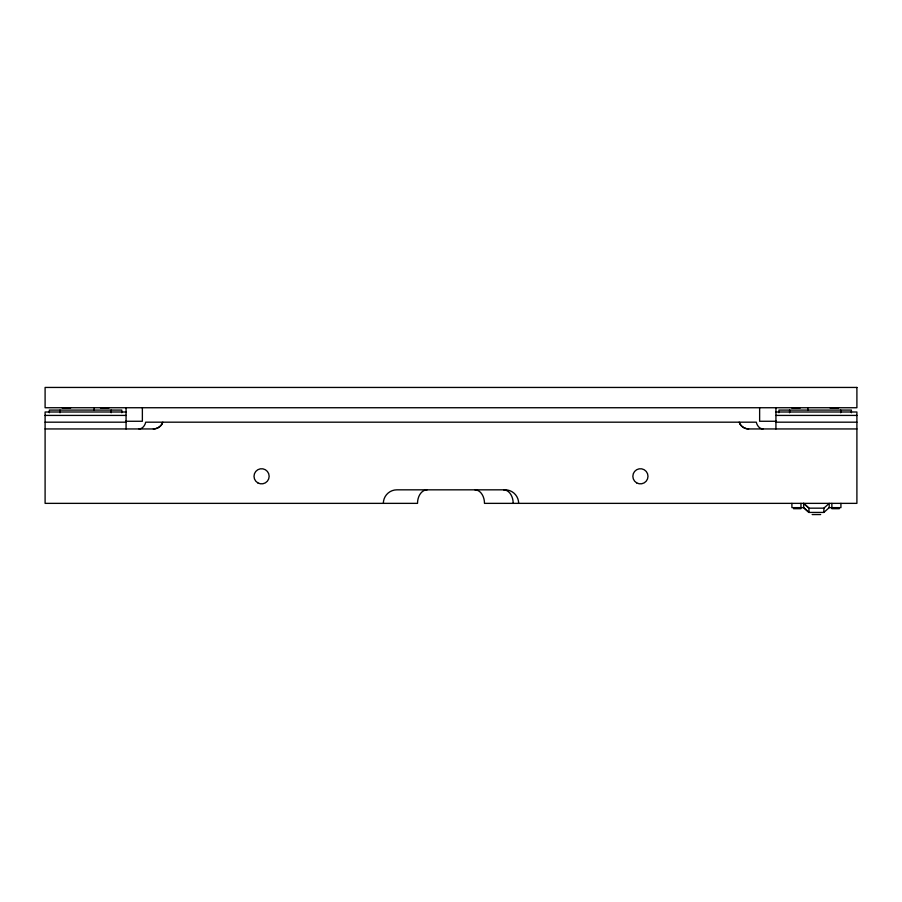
<?xml version="1.0" encoding="UTF-8"?>
<svg xmlns="http://www.w3.org/2000/svg" width="902" height="902" viewBox="0 0 902 902"><rect width="100%" height="100%" fill="white"/><g stroke="black" fill="none" stroke-linecap="round" stroke-linejoin="round"><path stroke-width="1.35" d="M162.123 423.872A10.147 10.147 0 0 1 153.34 428.946C157.489 428.89 161.548 426.184 162.834 422.181M803.659 503.372L808.959 508.164L808.959 512.426L803.659 507.634L803.659 503.372L808.959 508.164L823.876 508.164L829.197 503.372L829.197 507.634L823.876 512.426L808.959 512.426L803.637 507.634L791.911 507.634L791.911 503.372M62.148 407.952L70.672 407.952M100.494 407.952L109.018 407.952M791.731 407.952L800.243 407.952M830.077 407.952L838.601 407.952M126.066 412L45.1 412L45.1 503.361L417.513 503.361A13.53 9.572 90 0 1 427.086 489.831M775.934 412L856.9 412L856.9 503.361L484.487 503.361A13.53 9.572 -90 0 0 474.914 489.831M45.1 415.416L126.066 415.416M775.934 415.416L856.9 415.416M125.547 421.268L142.369 421.268L142.369 407.738M776.453 421.268L759.631 421.268L759.631 407.738M45.1 422.181L126.066 422.181M775.934 422.181L856.9 422.181M45.1 428.946L154.028 428.946M739.166 422.181C740.452 426.184 744.511 428.89 748.66 428.946L856.9 428.946M829.197 507.634L840.923 507.634L840.923 503.372M793.512 508.694L800.965 508.694M831.869 508.694L839.322 508.694M812.15 514.557L820.673 514.557M851.387 412.744L851.387 410.083L778.945 410.083L778.945 412.744M840.732 410.083L840.732 412.744M831.869 503.372L831.869 507.634M823.876 508.164L823.876 512.426M807.775 407.738L807.775 410.444M800.965 503.372L800.965 507.634M789.6 410.083L789.6 412.744M775.934 407.738L775.934 428.946M126.066 407.738L126.066 428.946M121.804 412.744L121.804 410.083L49.362 410.083L49.362 412.744M111.149 410.083L111.149 412.744M94.225 407.738L94.225 410.444M60.017 410.083L60.017 412.744M748.66 428.946A10.147 10.147 0 0 1 739.877 423.872M518.65 503.361A13.53 13.53 0 0 0 505.12 489.831L396.88 489.831A13.53 13.53 0 0 0 383.35 503.361M503.62 489.831A13.53 9.572 -90 0 1 513.182 503.361M138.987 428.946A10.147 7.171 90 0 0 145.199 423.872L145.696 422.181L756.304 422.181L756.801 423.872A10.147 7.171 -90 0 0 763.013 428.946M856.9 387.443L45.1 387.443L45.1 407.738L856.9 407.738L856.9 387.443M257.792 482.863A7.577 7.577 0 0 0 269.157 476.301A7.577 7.577 0 0 0 257.792 469.739A7.577 7.577 0 0 0 257.792 482.863M636.632 482.863A7.577 7.577 0 0 0 647.997 476.301A7.577 7.577 0 0 0 636.632 469.739A7.577 7.577 0 0 0 636.632 482.863"/></g></svg>
